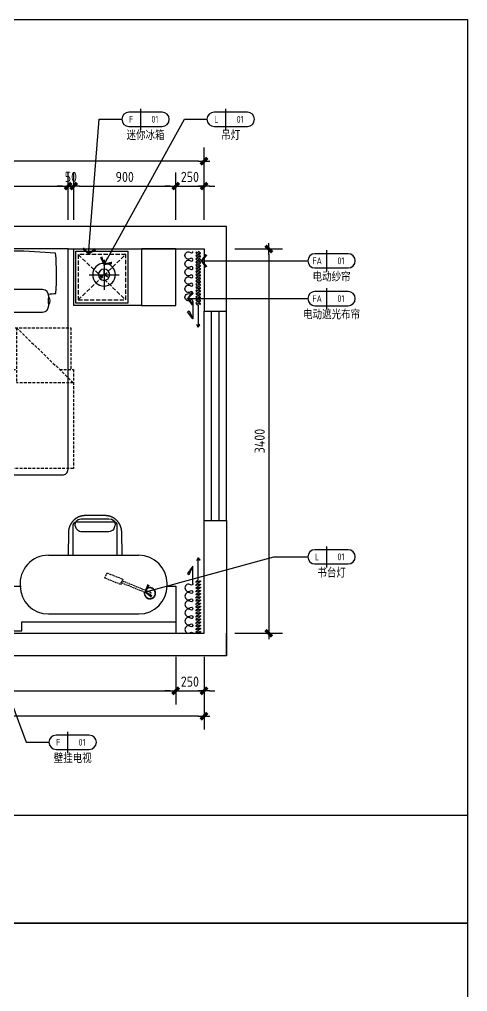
# Model space of a CAD drawing. Extents: x 220391 to 385981, y 332279 to 483868.
# Drawn here: x 240033 to 243996, y 475266 to 483868 of the extents above; entities that cross this region are included whole.
import ezdxf
from ezdxf.enums import TextEntityAlignment as Align
from ezdxf.xclip import XClip

# ---------------------------------------------------------------- set-up
doc = ezdxf.new("R2010")
doc.units = 0
doc.header["$MEASUREMENT"] = 0
doc.header["$XCLIPFRAME"] = 0
for name, pattern in [('ACAD_ISO03W100', [30, 12, -18]), ('DOM-虚线', [0.35, 0.25, -0.1]), ('HIDDEN', [0.375, 0.25, -0.125, 0, 0])]:
    doc.linetypes.add(name, pattern=pattern)
for name, color, linetype in [('0-索引文字', 50, 'Continuous'), ('F-平面灯具(0.15)-DOM', 1, 'Continuous'), ('F-活动家私(0.25)-DOM', 51, 'Continuous'), ('F-窗帘(0.12)-DOM', 120, 'Continuous'), ('G-建筑窗线 、玻璃隔断', 2, 'Continuous'), ('墙壁', 160, 'Continuous')]:
    doc.layers.add(name, color=color, linetype=linetype)
doc.styles.add('DOM-romans.shx', font='dim.shx')
doc.styles.add('st', font='', dxfattribs={"width": 0.7})
doc.styles.add('家具平面底图$0$st', font='')
doc.styles.get('st').set_extended_font_data('SimSun')
doc.styles.get('家具平面底图$0$st').set_extended_font_data('YouYuan')
doc.dimstyles.new('DOM_DIM_1 80', dxfattribs={"dimscale": 60, "dimtxt": 1.5, "dimasz": 0.8, "dimexe": 2, "dimexo": 1.5, "dimgap": 0.6, "dimtad": 1, "dimdec": 0, "dimrnd": 5, "dimzin": 12, "dimdsep": 46, "dimtxsty": 'DOM-romans.shx', "dimblk": 'DOM_Dimension_Tick', "dimcen": 0.125, "dimclrd": 44, "dimclre": 44, "dimclrt": 50, "dimadec": 0, "dimazin": 0, "dimtfac": 1, "dimtdec": 0, "dimtix": 1, "dimtmove": 2, "dimatfit": 3, "dimldrblk": 'DOM_Leader_Arrow', "dimfxl": 0, "dimtvp": 1, "dimtolj": 1, "dimtzin": 0, "dimarcsym": 0})

# ---------------------------------------------------------------- blocks, each defined once
blk = doc.blocks.new('ehrhhh')
at = {"color": 0}
blk.add_line((292356.6, 467829.6), (315961.1, 467829.6), dxfattribs=at)
blk.add_lwpolyline([(292356.6, 474869.8), (315961.1, 474869.8), (315961.1, 466871.5), (292356.6, 466871.5)], close=True, dxfattribs=at)
blk = doc.blocks.new('eahrhrhh')
at = {"color": 1}
blk.add_wipeout([(-900, 0), (900, 0), (900, -696.9), (926.1, -696.9), (926.1, -1065.3), (947.8, -1065.3), (947.8, -1942.7), (900, -1942.7), (900, -1950), (898.6, -1961.8), (893.2, -1975.1), (885.4, -1985.4), (874.4, -1993.6), (861.8, -1998.6), (850, -2000), (837.3, -2000), (-850, -2000), (-866.5, -1997.2), (-878.4, -1991.2), (-885.4, -1985.4), (-893.5, -1974.6), (-897.6, -1965.4), (-899.5, -1956.8), (-900, -1950)], dxfattribs=at)
at = {"color": 8, "linetype": 'HIDDEN', "ltscale": 100}
for p in [(443.2, -696.9), (947.8, -1184)]:
    blk.add_line(p, (443.2, -1184), dxfattribs=at)
blk.add_lwpolyline([(-900, 0), (-900, -1950, 0.414214), (-850, -2000), (850, -2000, 0.414214), (900, -1950), (900, 0)], format="xyb", close=True)
at = {"color": 8}
for points in [[(-720.3, -426.5, 0.307692), (-720.3, -491.5, -1.888889)], [(-144.6, -559), (-665.9, -559, -0.392708), (-720.9, -499.8, -0.035252), (-720.3, -491.5, 0.092308), (-720.3, -426.5, -0.035252), (-720.9, -418.1, -0.392708), (-665.9, -359), (-144.6, -359, -0.392708), (-89.7, -418.1, -0.035252), (-90.3, -426.5, 0.092308), (-90.3, -491.5, -0.035252), (-89.7, -499.8, -0.392708), (-144.6, -559, 27.022466)], [(-90.3, -426.5, -0.307692), (-90.3, -491.5, 1.888889)], [(99.3, -426.5, 0.307692), (99.3, -491.5, -1.888889)], [(153.7, -559), (675, -559, 0.392708), (729.9, -499.8, 0.035252), (729.3, -491.5, -0.092308), (729.3, -426.5, 0.035252), (729.9, -418.1, 0.392708), (675, -359), (153.7, -359, 0.392708), (98.8, -418.1, 0.035252), (99.3, -426.5, -0.092308), (99.3, -491.5, 0.035252), (98.8, -499.8, 0.392708), (153.7, -559, -27.022466)], [(729.3, -426.5, -0.307692), (729.3, -491.5, 1.888889)]]:
    blk.add_lwpolyline(points, format="xyb", dxfattribs=at)
at = {"color": 8, "linetype": 'HIDDEN', "ltscale": 100}
for points in [[(-918.8, -1065.3), (-918.8, -696.9), (926.1, -696.9), (926.1, -1065.3)], [(443.2, -696.9), (947.8, -1184)], [(824.8, -1065.3), (947.8, -1065.3), (947.8, -1942.7), (-940.5, -1942.7), (-940.5, -1065.3), (443.2, -1065.3)]]:
    blk.add_lwpolyline(points, dxfattribs=at)
at = {"color": 8}
for centre, radius, start, end in [((1123, -224.7), 1912.9, 174.39105, 185.04685), ((-384.8, -4244.7), 4225.5, 85.19831, 95.37714), ((-1934.1, -229), 1912.9, 354.72401, 5.85099), ((1943.1, -229), 1912.9, 174.14901, 185.27599), ((393.9, -4244.7), 4225.5, 84.62286, 94.80169), ((-1113.9, -224.7), 1912.9, 354.95315, 5.60895), ((-368.5, 3293.2), 3709.4, 263.5905, 264.59393), ((-318.5, 3293.2), 3709.4, 273.52528, 274.47157), ((327.5, 3293.2), 3709.4, 265.52843, 266.47472), ((377.5, 3293.2), 3709.4, 275.40607, 276.4095)]:
    blk.add_arc(centre, radius, start, end, dxfattribs=at)
at = {"layer": 'F-活动家私(0.25)-DOM', "color": 8, "style": '家具平面底图$0$st', "width": 0.8}
blk.add_text('1800*2000', height=100, rotation=270, dxfattribs=at).set_placement((-782.2, -1507.5), align=Align.MIDDLE_CENTER)
blk = doc.blocks.new('A$C3f9b4c59')
at = {"layer": 'F-活动家私(0.25)-DOM'}
blk.add_blockref('eahrhrhh', (0, 0), dxfattribs=at)
blk = doc.blocks.new('A$C1b9db060')
blk.add_lwpolyline([(-138.9, 264.5, 0.007594), (-151.5, 265.1, 0.00592), (-176.7, 265.6, 0.006339), (-227.1, 265.4), (-470.9, 261.5, 0.409863), (-633, 97.2), (-633, -96.8, 0.409863), (-470.9, -261.2), (-227.1, -265, 0.005917), (-176.7, -265.3, 0.006762), (-151.5, -264.7, 0.007594), (-138.9, -264.2)], format="xyb")
for points in [[(-111.1, 217.6), (-539.2, 217.6)], [(-126.6, 262.6), (-126.6, 262.1)], [(-126.6, 262.1), (-126.6, 250.7), (-126.6, 217.6)], [(-126.6, 218.2), (-126.6, 217.7)], [(-567.2, 188.3), (-567.2, -188.3)], [(-539.2, -217.6), (-111.1, -217.6)], [(-126.6, -261.8), (-126.6, -217.6)], [(-126.6, -261.8), (-126.6, -262.3)]]:
    blk.add_lwpolyline(points)
at = {"color": 8}
for points in [[(-525, 191.8), (-504.5, 182.7)], [(-179, 265.6), (-173.8, 272.5)], [(-126.6, -218), (-126.6, -217.6), (-126.6, 217.7)], [(-600.8, -141.4), (-600.8, 135.3)], [(-474.6, 135.3), (-474.6, -141.4)], [(-504.5, -182.3), (-535.5, -195)], [(-173.8, -272.2), (-179, -265.3)]]:
    blk.add_lwpolyline(points, dxfattribs=at)
for points in [[(-159.6, 265.3, 0.509249), (-167.3, 275.8, 0.497128), (-175, 265.6)], [(-175, -265.3, 0.497067), (-167.3, -275.5, 0.509249), (-159.6, -265)]]:
    blk.add_lwpolyline(points, format="xyb", dxfattribs=at)
blk.add_arc((-1823.6, 0), 1750.6, 353.82571, 6.17429)
for points in [[(-600.8, 135.3), (-600, 171), (-584.8, 194), (-546.5, 196.5)], [(-546.5, 196.5), (-535.5, 195.3), (-530.7, 194.1), (-525, 191.8)], [(-175.3, 268.4), (-175.3, 268.4), (-175.3, 268.3), (-175.3, 268.3)], [(-504.5, 182.7), (-484.6, 171.6), (-475.5, 155.4), (-474.6, 135.3)], [(-535.5, -195), (-571.8, -200.3), (-598, -178.5), (-600.8, -141.4)], [(-474.6, -141.4), (-475.4, -156.3), (-484.8, -170.1), (-504.5, -182.3)], [(-175.3, -267.9), (-175.3, -268), (-175.3, -268), (-175.3, -268.1)]]:
    blk.add_open_spline(points, degree=3, dxfattribs=at)
for points in [[(-539.2, 217.6), (-554.6, 217.6), (-567.2, 204.4), (-567.2, 188.3)], [(-129.6, 263.6), (-132.7, 264.1), (-135.8, 264.3), (-138.9, 264.5)], [(-126.6, 262.6), (-126.6, 264.6), (-128.5, 263.5), (-129.6, 263.6)], [(-83.2, 188.3), (-85, 204.3), (-95.7, 217.6), (-111.1, 217.6)], [(-567.2, -188.3), (-567.2, -204.4), (-554.6, -217.6), (-539.2, -217.6)], [(-111.1, -217.6), (-95.7, -217.6), (-84.8, -204.3), (-83.2, -188.3)], [(-138.9, -264.2), (-135.8, -264), (-132.7, -263.8), (-129.6, -263.3)], [(-129.6, -263.3), (-128.5, -263.1), (-126.6, -264.2), (-126.6, -262.3)]]:
    blk.add_open_spline(points, degree=3)
blk = doc.blocks.new('A$Cfbbf359a')
at = {"layer": 'F-平面灯具(0.15)-DOM', "linetype": 'DOM-虚线', "ltscale": 60}
blk.add_lwpolyline([(-385.4, 166.9), (-244.5, 115.6), (-261.6, 68.6), (-402.5, 119.9)], close=True, dxfattribs=at)
blk.add_lwpolyline([(-249.6, 101.5), (3.4, 9.4, -1), (-3.4, -9.4), (-256.5, 82.7)], format="xyb", close=True, dxfattribs=at)
for radius in [50, 47]:
    blk.add_arc((0, 0), radius, 171.53696, 148.46304, dxfattribs=at)
blk = doc.blocks.new('GFAGA')
at = {"layer": 'F-活动家私(0.25)-DOM', "color": 1, "linetype": 'DOM-虚线', "ltscale": 150}
for p, q in [((-420, 0), (0, 400)), ((-420, 400), (0, 0))]:
    blk.add_line(p, q, dxfattribs=at)
blk.add_lwpolyline([(-420, 0), (0, 0), (0, 400), (-420, 400)], close=True, dxfattribs=at)
blk = doc.blocks.new('A$C9f55a01e')
at = {"layer": 'F-活动家私(0.25)-DOM', "color": 8}
blk.add_lwpolyline([(480, 480), (480, 20), (20, 20), (20, 480)], close=True, dxfattribs=at)
blk.add_blockref('GFAGA', (459.9, 50), dxfattribs=at)
blk = doc.blocks.new('A$C76dbb6c7')
at = {"color": 2}
blk.add_lwpolyline([(600, -450), (0, -450), (0, 50), (600, 50)], close=True, dxfattribs=at)
at = {"color": 4}
blk.add_blockref('A$C9f55a01e', (0, -450), dxfattribs=at)
blk = doc.blocks.new('做成ACAD TuKuai0337')
at = {"color": 57, "linetype": 'Continuous'}
for points in [[(0, 193), (0, -193)], [(193, 0), (-193, 0)], [(0, 0), (0, 73)]]:
    blk.add_lwpolyline(points, dxfattribs=at)
at = {"color": 58, "linetype": 'Continuous'}
for points in [[(0, 0), (-63, -36)], [(0, 0), (63, -36)]]:
    blk.add_lwpolyline(points, dxfattribs=at)
at = {"linetype": 'Continuous'}
blk.add_circle((0, 0), 146, dxfattribs=at)
at = {"color": 57, "linetype": 'Continuous'}
blk.add_circle((0, 0), 72.9, dxfattribs=at)
blk = doc.blocks.new('DOM_Dimension_Tick')
at = {"color": 0, "linetype": 'ByBlock'}
for p, q in [((-1.09, 0), (0, 0)), ((0, 0), (1.09, 0))]:
    blk.add_line(p, q, dxfattribs=at)
at = {"color": 0, "linetype": 'Continuous', "const_width": 0.608}
blk.add_lwpolyline([(-0.61, -0.61), (0.61, 0.61)], dxfattribs=at)
blk = doc.blocks.new('*D504')
at = {"color": 44, "lineweight": -2, "transparency": 16777216}
for p, q in [((241415.2, 482093.8), (241415.2, 482513.8)), ((241665.2, 482093.8), (241665.2, 482513.8)), ((241367.2, 482393.8), (241319.2, 482393.8)), ((241415.2, 482393.8), (241665.2, 482393.8)), ((241713.2, 482393.8), (241761.2, 482393.8))]:
    blk.add_line(p, q, dxfattribs=at)
at = {"layer": 'Defpoints', "color": 0, "transparency": 16777216}
for p in [(241665.2, 482393.8), (241415.2, 481837.1), (241665.2, 481837.1)]:
    blk.add_point(p, dxfattribs=at)
at = {"color": 44, "lineweight": -2, "transparency": 16777216, "xscale": 48, "yscale": 48, "zscale": 48}
blk.add_blockref('DOM_Dimension_Tick', (241415.2, 482393.8), dxfattribs=at)
at = {"color": 44, "lineweight": -2, "transparency": 16777216, "xscale": 48, "yscale": 48, "zscale": 48, "rotation": 180}
blk.add_blockref('DOM_Dimension_Tick', (241665.2, 482393.8), dxfattribs=at)
at = {"color": 50, "transparency": 16777216, "insert": (241540.2, 482474.8), "char_height": 90, "attachment_point": 5, "style": 'DOM-romans.shx'}
blk.add_mtext('\\A1;250', dxfattribs=at)
blk = doc.blocks.new('DOM_Leader_Arrow')
at = {"color": 0, "linetype": 'ByBlock'}
blk.add_line((0, 0), (-1.5, 0), dxfattribs=at)
for points in [[(-1.29, 1), (-0.89, 1.28), (-0.36, 0), (0, 0)], [(-1.29, -1), (-0.89, -1.28), (-0.36, 0), (0, 0)]]:
    blk.add_solid(points, dxfattribs=at)
blk = doc.blocks.new('*D505')
at = {"color": 44, "lineweight": -2, "transparency": 16777216}
for p, q in [((234865.2, 482314.2), (234865.2, 482734.2)), ((241665.2, 482314.2), (241665.2, 482734.2)), ((241617.2, 482614.2), (234913.2, 482614.2))]:
    blk.add_line(p, q, dxfattribs=at)
at = {"layer": 'Defpoints', "color": 0, "transparency": 16777216}
for p in [(234865.2, 482614.2), (234865.2, 481837.1), (241665.2, 481837.1)]:
    blk.add_point(p, dxfattribs=at)
at = {"color": 44, "lineweight": -2, "transparency": 16777216, "xscale": 48, "yscale": 48, "zscale": 48, "rotation": 180}
blk.add_blockref('DOM_Dimension_Tick', (234865.2, 482614.2), dxfattribs=at)
at = {"color": 44, "lineweight": -2, "transparency": 16777216, "xscale": 48, "yscale": 48, "zscale": 48}
blk.add_blockref('DOM_Dimension_Tick', (241665.2, 482614.2), dxfattribs=at)
at = {"color": 50, "transparency": 16777216, "insert": (238265.2, 482695.2), "char_height": 90, "attachment_point": 5, "style": 'DOM-romans.shx'}
blk.add_mtext('\\A1;6800', dxfattribs=at)
blk = doc.blocks.new('*D506')
at = {"color": 44, "lineweight": -2, "transparency": 16777216}
for p, q in [((241938.1, 481837.1), (242358.1, 481837.1)), ((242238.1, 481789.1), (242238.1, 478485.1)), ((241938.1, 478437.1), (242358.1, 478437.1))]:
    blk.add_line(p, q, dxfattribs=at)
at = {"layer": 'Defpoints', "color": 0, "transparency": 16777216}
for p in [(241665.2, 481837.1), (241665.2, 478437.1), (242238.1, 478437.1)]:
    blk.add_point(p, dxfattribs=at)
at = {"color": 44, "lineweight": -2, "transparency": 16777216, "xscale": 48, "yscale": 48, "zscale": 48}
for p, rotation in [((242238.1, 481837.1), 90), ((242238.1, 478437.1), 270)]:
    blk.add_blockref('DOM_Dimension_Tick', p, dxfattribs=dict(at, rotation=rotation))
at = {"color": 50, "transparency": 16777216, "insert": (242157.1, 480137.1), "char_height": 90, "attachment_point": 5, "rotation": 90, "style": 'DOM-romans.shx'}
blk.add_mtext('\\A1;3400', dxfattribs=at)
blk = doc.blocks.new('*D514')
at = {"color": 44, "lineweight": -2, "transparency": 16777216}
for p, q in [((237715, 478227.4), (237715, 477807.4)), ((241415.2, 478227.4), (241415.2, 477807.4)), ((237763, 477927.4), (241367.2, 477927.4))]:
    blk.add_line(p, q, dxfattribs=at)
at = {"layer": 'Defpoints', "color": 0, "transparency": 16777216}
for p in [(237715, 478437.1), (241415.2, 478437.1), (241415.2, 477927.4)]:
    blk.add_point(p, dxfattribs=at)
at = {"color": 44, "lineweight": -2, "transparency": 16777216, "xscale": 48, "yscale": 48, "zscale": 48, "rotation": 180}
blk.add_blockref('DOM_Dimension_Tick', (237715, 477927.4), dxfattribs=at)
at = {"color": 44, "lineweight": -2, "transparency": 16777216, "xscale": 48, "yscale": 48, "zscale": 48}
blk.add_blockref('DOM_Dimension_Tick', (241415.2, 477927.4), dxfattribs=at)
at = {"color": 50, "transparency": 16777216, "insert": (239565.1, 478008.4), "char_height": 90, "attachment_point": 5, "style": 'DOM-romans.shx'}
blk.add_mtext('\\A1;3700', dxfattribs=at)
blk = doc.blocks.new('*D515')
at = {"color": 44, "lineweight": -2, "transparency": 16777216}
for p, q in [((241415.2, 478227.4), (241415.2, 477807.4)), ((241665.2, 478227.4), (241665.2, 477807.4)), ((241367.2, 477927.4), (241319.2, 477927.4)), ((241415.2, 477927.4), (241665.2, 477927.4)), ((241713.2, 477927.4), (241761.2, 477927.4))]:
    blk.add_line(p, q, dxfattribs=at)
at = {"layer": 'Defpoints', "color": 0, "transparency": 16777216}
for p in [(241415.2, 478437.1), (241665.2, 478437.1), (241665.2, 477927.4)]:
    blk.add_point(p, dxfattribs=at)
at = {"color": 44, "lineweight": -2, "transparency": 16777216, "xscale": 48, "yscale": 48, "zscale": 48}
blk.add_blockref('DOM_Dimension_Tick', (241415.2, 477927.4), dxfattribs=at)
at = {"color": 44, "lineweight": -2, "transparency": 16777216, "xscale": 48, "yscale": 48, "zscale": 48, "rotation": 180}
blk.add_blockref('DOM_Dimension_Tick', (241665.2, 477927.4), dxfattribs=at)
at = {"color": 50, "transparency": 16777216, "insert": (241540.2, 478008.4), "char_height": 90, "attachment_point": 5, "style": 'DOM-romans.shx'}
blk.add_mtext('\\A1;250', dxfattribs=at)
blk = doc.blocks.new('*D516')
at = {"color": 44, "lineweight": -2, "transparency": 16777216}
for p, q in [((234865.2, 478003.6), (234865.2, 477583.6)), ((241665.2, 478003.6), (241665.2, 477583.6)), ((241617.2, 477703.6), (234913.2, 477703.6))]:
    blk.add_line(p, q, dxfattribs=at)
at = {"layer": 'Defpoints', "color": 0, "transparency": 16777216}
for p in [(234865.2, 478437.1), (241665.2, 478437.1), (234865.2, 477703.6)]:
    blk.add_point(p, dxfattribs=at)
at = {"color": 44, "lineweight": -2, "transparency": 16777216, "xscale": 48, "yscale": 48, "zscale": 48, "rotation": 180}
blk.add_blockref('DOM_Dimension_Tick', (234865.2, 477703.6), dxfattribs=at)
at = {"color": 44, "lineweight": -2, "transparency": 16777216, "xscale": 48, "yscale": 48, "zscale": 48}
blk.add_blockref('DOM_Dimension_Tick', (241665.2, 477703.6), dxfattribs=at)
at = {"color": 50, "transparency": 16777216, "insert": (238265.2, 477784.6), "char_height": 90, "attachment_point": 5, "style": 'DOM-romans.shx'}
blk.add_mtext('\\A1;6800', dxfattribs=at)
blk = doc.blocks.new('布帘及纱帘平面-DW')
at = {"layer": 'F-窗帘(0.12)-DOM', "color": 1, "linetype": 'Continuous'}
for p, q in [((-515.2, -32791.5), (-578.7, -32743.6)), ((-670, -32791.5), (-515.2, -32791.5)), ((-637.2, -32837.5), (-441.5, -32837.5))]:
    blk.add_line(p, q, dxfattribs=at)
at = {"layer": 'F-窗帘(0.12)-DOM', "color": 1, "linetype": 'Continuous', "flags": 128}
for points in [[(-965.3, -32791.5, -0.608416), (-975.9, -32771.1, 0.608416), (-1002.2, -32720.2, 0.608416), (-1028.5, -32771.1, -1.932003), (-1049.7, -32771.1, 0.608416), (-1076, -32720.3, 0.608416), (-1102.3, -32771.1, -0.608485), (-1112.9, -32791.6, -0.608485)], [(-670, -32791.5, -0.608416), (-680.6, -32771.1, 0.608416), (-707, -32720.2, 0.608416), (-733.3, -32771.1, -1.932003), (-754.4, -32771.1, 0.608416), (-780.8, -32720.2, 0.608416), (-807.1, -32771.1, -1.932003), (-828.2, -32771.1, 0.608416), (-854.6, -32720.2, 0.608416), (-880.9, -32771.1, -1.932003), (-902, -32771.1, 0.608416), (-928.4, -32720.2, 0.608416), (-954.7, -32771.1, -0.608416), (-965.3, -32791.5, 0.608416)]]:
    blk.add_lwpolyline(points, format="xyb", dxfattribs=at)
at = {"layer": 'F-窗帘(0.12)-DOM', "color": 1, "linetype": 'Continuous'}
for points in [[(-578.7, -32743.6), (-588, -32758.8), (-515.2, -32791.5)], [(-441.5, -32837.5), (-461.9, -32824.2), (-466.2, -32828.4), (-441.5, -32837.5)], [(-441.5, -32837.5), (-461.9, -32850.9), (-466.2, -32846.6), (-441.5, -32837.5)]]:
    blk.add_lwpolyline(points, dxfattribs=at)
at = {"layer": 'F-窗帘(0.12)-DOM', "color": 1, "linetype": 'Continuous', "extrusion": (0, 0, -1)}
for centre, start_param, end_param in [((-1105.9, -32837.6), 1.716714, 4.858306), ((-1091.9, -32837.6), -1.424879, 1.716714), ((-1077.9, -32837.6), 1.716714, 4.858306), ((-1063.9, -32837.6), -1.424879, 1.716714), ((-1049.9, -32837.6), 1.716714, 4.858306), ((-1036, -32837.6), -1.424879, 1.716714), ((-1022, -32837.6), 1.716714, 4.858306), ((-1008, -32837.6), -1.424879, 1.716714), ((-994, -32837.6), 1.716714, 4.858306), ((-980, -32837.6), -1.424879, 1.716714), ((-966, -32837.6), 1.716714, 4.858306), ((-952, -32837.6), -1.424879, 1.716714), ((-938, -32837.6), 1.716714, 4.858306), ((-924, -32837.6), -1.424879, 1.716714), ((-910, -32837.6), 1.716714, 4.858306), ((-896, -32837.6), -1.424879, 1.716714), ((-882, -32837.6), 1.716714, 4.858306), ((-868.1, -32837.6), -1.424879, 1.716714), ((-854.1, -32837.6), 1.716714, 4.858306), ((-840.1, -32837.6), -1.424879, 1.716714), ((-826.1, -32837.6), 1.716714, 4.858306), ((-812.1, -32837.6), -1.424879, 1.716714), ((-798.1, -32837.6), 1.716714, 4.858306), ((-784.1, -32837.6), -1.424879, 1.716714), ((-770.1, -32837.6), 1.716714, 4.858306), ((-756.1, -32837.6), -1.424879, 1.716714), ((-742.1, -32837.6), 1.716714, 4.858306), ((-728.1, -32837.6), -1.424879, 1.716714), ((-714.1, -32837.6), 1.716714, 4.858306), ((-700.2, -32837.6), -1.424879, 1.716714), ((-686.2, -32837.6), 1.716714, 4.858306), ((-672.2, -32837.6), -1.424879, 1.716714), ((-658.2, -32837.6), 1.716714, 4.858306), ((-644.2, -32837.5), -1.424879, 1.716714)]:
    blk.add_ellipse(centre, major_axis=(-12, 20.8), ratio=0.254545, start_param=start_param, end_param=end_param, dxfattribs=at)
blk = doc.blocks.new('A$Cc65caf1e')
at = {"layer": 'F-窗帘(0.12)-DOM', "color": 8, "rotation": 90}
blk.add_blockref('布帘及纱帘平面-DW', (-32857.8, 1097.2), dxfattribs=at)
blk = doc.blocks.new('DOM-立面家具标注符号-002')
blk.add_line((0, 3.1), (0, -3.1))
at = {"color": 150}
blk.add_lwpolyline([(-3.4, 2.1, 1), (-3.4, -2.1), (6.4, -2.1, 1), (6.4, 2.1)], format="xyb", close=True, dxfattribs=at)
at = {"style": 'st', "width": 0.8, "flags": 4}
blk.add_attdef('ITEM6', text='', height=2.5, dxfattribs=at).set_placement((-6, 0), align=Align.MIDDLE_RIGHT)
at = {"style": 'DOM-romans.shx', "width": 0.8}
for tag, flags, p in [('NUM1', 12, (-2.75, 0)), ('NUM2', 4, (4.25, 0)), ('NUM4', 4, (1.5, -4.6)), ('NUM5', 4, (1.5, -7.6))]:
    blk.add_attdef(tag, text='', height=2, dxfattribs=dict(at, flags=flags)).set_placement(p, align=Align.MIDDLE)
at = {"style": 'st', "width": 0.8, "flags": 4}
blk.add_attdef('NUM3', text='', height=2.5, dxfattribs=at).set_placement((9, 0), align=Align.MIDDLE_LEFT)
blk.add_attdef('NUM7', text='', height=2.5, dxfattribs=at).set_placement((1.5, -10.85), align=Align.MIDDLE_CENTER)
blk = doc.blocks.new('DOM-立面家具标注符号')
blk.add_line((0, 3.1), (0, -3.1))
at = {"color": 150}
blk.add_lwpolyline([(-3.4, 2.1, 1), (-3.4, -2.1), (6.4, -2.1, 1), (6.4, 2.1)], format="xyb", close=True, dxfattribs=at)
at = {"style": 'st', "width": 0.8, "flags": 4}
blk.add_attdef('ITEM5', text='', height=2.5, dxfattribs=at).set_placement((-6, 0), align=Align.MIDDLE_RIGHT)
at = {"style": 'DOM-romans.shx', "width": 0.8}
for tag, flags, p in [('NUM1', 12, (-2.75, 0)), ('NUM2', 4, (4.25, 0)), ('NUM4', 4, (1.5, -4.6))]:
    blk.add_attdef(tag, text='', height=2, dxfattribs=dict(at, flags=flags)).set_placement(p, align=Align.MIDDLE)
at = {"style": 'st', "width": 0.8, "flags": 4}
blk.add_attdef('NUM3', text='', height=2.5, dxfattribs=at).set_placement((9, 0), align=Align.MIDDLE_LEFT)
blk.add_attdef('NUM6', text='', height=2.5, dxfattribs=at).set_placement((1.5, -8.35), align=Align.MIDDLE_CENTER)
blk = doc.blocks.new('*D807')
at = {"color": 44, "lineweight": -2, "transparency": 16777216}
for p, q in [((238662.7, 482093.8), (238662.7, 482513.8)), ((240462.7, 482093.8), (240462.7, 482513.8)), ((238710.7, 482393.8), (240414.7, 482393.8))]:
    blk.add_line(p, q, dxfattribs=at)
at = {"layer": 'Defpoints', "color": 0, "transparency": 16777216}
for p in [(240462.7, 482393.8), (238662.7, 481630.9), (240462.7, 481630.9)]:
    blk.add_point(p, dxfattribs=at)
at = {"color": 44, "lineweight": -2, "transparency": 16777216, "xscale": 48, "yscale": 48, "zscale": 48, "rotation": 180}
blk.add_blockref('DOM_Dimension_Tick', (238662.7, 482393.8), dxfattribs=at)
at = {"color": 44, "lineweight": -2, "transparency": 16777216, "xscale": 48, "yscale": 48, "zscale": 48}
blk.add_blockref('DOM_Dimension_Tick', (240462.7, 482393.8), dxfattribs=at)
at = {"color": 50, "transparency": 16777216, "insert": (239562.7, 482474.8), "char_height": 90, "attachment_point": 5, "style": 'DOM-romans.shx'}
blk.add_mtext('\\A1;1800', dxfattribs=at)
blk = doc.blocks.new('*D808')
at = {"color": 44, "lineweight": -2, "transparency": 16777216}
for p, q in [((240462.7, 482093.8), (240462.7, 482513.8)), ((240512.7, 482093.8), (240512.7, 482513.8)), ((240414.7, 482393.8), (240366.7, 482393.8)), ((240462.7, 482393.8), (240512.7, 482393.8)), ((240560.7, 482393.8), (240608.7, 482393.8))]:
    blk.add_line(p, q, dxfattribs=at)
at = {"layer": 'Defpoints', "color": 0, "transparency": 16777216}
for p in [(240512.7, 482393.8), (240512.7, 481837.1), (240462.7, 481630.9)]:
    blk.add_point(p, dxfattribs=at)
at = {"color": 44, "lineweight": -2, "transparency": 16777216, "xscale": 48, "yscale": 48, "zscale": 48}
blk.add_blockref('DOM_Dimension_Tick', (240462.7, 482393.8), dxfattribs=at)
at = {"color": 44, "lineweight": -2, "transparency": 16777216, "xscale": 48, "yscale": 48, "zscale": 48, "rotation": 180}
blk.add_blockref('DOM_Dimension_Tick', (240512.7, 482393.8), dxfattribs=at)
at = {"color": 50, "transparency": 16777216, "insert": (240487.7, 482474.8), "char_height": 90, "attachment_point": 5, "style": 'DOM-romans.shx'}
blk.add_mtext('\\A1;50', dxfattribs=at)
blk = doc.blocks.new('*D809')
at = {"color": 44, "lineweight": -2, "transparency": 16777216}
for p, q in [((240512.7, 482093.8), (240512.7, 482513.8)), ((241415.2, 482093.8), (241415.2, 482513.8)), ((240560.7, 482393.8), (241367.2, 482393.8))]:
    blk.add_line(p, q, dxfattribs=at)
at = {"layer": 'Defpoints', "color": 0, "transparency": 16777216}
for p in [(241415.2, 482393.8), (240512.7, 481837.1), (241415.2, 481837.1)]:
    blk.add_point(p, dxfattribs=at)
at = {"color": 44, "lineweight": -2, "transparency": 16777216, "xscale": 48, "yscale": 48, "zscale": 48, "rotation": 180}
blk.add_blockref('DOM_Dimension_Tick', (240512.7, 482393.8), dxfattribs=at)
at = {"color": 44, "lineweight": -2, "transparency": 16777216, "xscale": 48, "yscale": 48, "zscale": 48}
blk.add_blockref('DOM_Dimension_Tick', (241415.2, 482393.8), dxfattribs=at)
at = {"color": 50, "transparency": 16777216, "insert": (240963.9, 482474.8), "char_height": 90, "attachment_point": 5, "style": 'DOM-romans.shx'}
blk.add_mtext('\\A1;900', dxfattribs=at)

msp = doc.modelspace()

# ---------------------------------------------------------------- linework, layer by layer
at = {"color": 4}
for p, q in [((241865.2, 482037.1), (235265.2, 482037.1)), ((241865.2, 481287.1), (241865.2, 482037.1)), ((235365.2, 481837.1), (241665.2, 481837.1)), ((241665.2, 481837.1), (241665.2, 481287.1)), ((241665.2, 481287.1), (241865.2, 481287.1)), ((241865.2, 478237.1), (241865.2, 478437.1)), ((241865.2, 478237.1), (234665.2, 478237.1))]:
    msp.add_line(p, q, dxfattribs=at)
at = {"color": 2}
msp.add_lwpolyline([(241112.7, 481337.1), (241415.2, 481337.1), (241415.2, 481837.1), (241112.7, 481837.1)], close=True, dxfattribs=at)
at = {"color": 4}
msp.add_lwpolyline([(234865.2, 478437.1), (241665.2, 478437.1), (241665.2, 479435.7), (241865.2, 479435.7), (241865.2, 478237.1)], dxfattribs=at)
at = {"color": 3}
msp.add_lwpolyline([(237715, 478545.8), (239072.1, 478545.8), (239072.1, 478456.6), (240053.7, 478456.6), (240053.7, 478537.1), (241415.2, 478537.1)], dxfattribs=at)
at = {"layer": 'F-活动家私(0.25)-DOM'}
for p, q in [((240288.9, 479127), (241088.9, 479127)), ((237715, 478854.5), (240047, 478854.5)), ((241338.9, 478857), (241338.9, 478877)), ((241338.9, 478854.5), (241415.2, 478854.5)), ((241415.2, 478854.5), (241415.2, 478437.1)), ((240288.9, 478607), (241088.9, 478607))]:
    msp.add_line(p, q, dxfattribs=at)
for centre, start, end in [((240288.9, 478877), 90, 185.15888), ((241088.9, 478877), 0, 90), ((240288.9, 478857), 180, 270), ((241088.9, 478857), 270, 0)]:
    msp.add_arc(centre, 250, start, end, dxfattribs=at)
at = {"layer": 'G-建筑窗线 、玻璃隔断'}
for p, q in [((241665.2, 479435.7), (241665.2, 481287.1)), ((241731.8, 479435.7), (241731.8, 481287.1)), ((241798.5, 479435.7), (241798.5, 481287.1)), ((241865.2, 479435.7), (241865.2, 481287.1))]:
    msp.add_line(p, q, dxfattribs=at)

# ---------------------------------------------------------------- block references
at = {"color": 4, "xscale": -1, "rotation": 180}
msp.add_blockref('A$Cc65caf1e', (241633.9, 481800.1), dxfattribs=at)
at = {"color": 4}
for name, p in [('A$Cc65caf1e', (241633.9, 478448.2)), ('ehrhhh', (-71965.3, 1000))]:
    msp.add_blockref(name, p, dxfattribs=at)
at = {"color": 4, "rotation": 358.0251888047104}
msp.add_blockref('A$Cfbbf359a', (241187.2, 478790.9), dxfattribs=at)
at = {"layer": '0-索引文字'}
ref = msp.add_blockref('DOM-立面家具标注符号-002', (241103.2, 482984.4), dxfattribs=dict(at, xscale=30, yscale=30, zscale=30))
ref.add_attrib('NUM1', 'F', dxfattribs={"layer": '0', "height": 60, "style": 'DOM-romans.shx', "width": 0.8}).set_placement((241020.7, 482984.4), align=Align.MIDDLE)
ref.add_attrib('NUM2', '01', dxfattribs={"layer": '0', "height": 60, "style": 'DOM-romans.shx', "width": 0.8}).set_placement((241230.7, 482984.4), align=Align.MIDDLE)
ref.add_attrib('NUM7', '迷你冰箱', dxfattribs={"layer": '0', "height": 75, "style": 'st', "width": 0.8}).set_placement((241148.2, 482846.4), align=Align.MIDDLE_CENTER)
ref = msp.add_blockref('DOM-立面家具标注符号-002', (241856.5, 482984.4), dxfattribs=dict(at, xscale=30, yscale=30, zscale=30))
ref.add_attrib('NUM1', 'L', dxfattribs={"layer": '0', "height": 60, "style": 'DOM-romans.shx', "width": 0.8}).set_placement((241774, 482984.4), align=Align.MIDDLE)
ref.add_attrib('NUM2', '01', dxfattribs={"layer": '0', "height": 60, "style": 'DOM-romans.shx', "width": 0.8}).set_placement((241984, 482984.4), align=Align.MIDDLE)
ref.add_attrib('NUM7', '吊灯', dxfattribs={"layer": '0', "height": 75, "style": 'st', "width": 0.8}).set_placement((241901.5, 482846.4), align=Align.MIDDLE_CENTER)
ref = msp.add_blockref('DOM-立面家具标注符号-002', (242748.4, 481732.1), dxfattribs=dict(at, xscale=30, yscale=30, zscale=30))
ref.add_attrib('NUM1', 'FA', dxfattribs={"layer": '0', "height": 60, "style": 'DOM-romans.shx', "width": 0.8}).set_placement((242665.9, 481732.1), align=Align.MIDDLE)
ref.add_attrib('NUM2', '01', dxfattribs={"layer": '0', "height": 60, "style": 'DOM-romans.shx', "width": 0.8}).set_placement((242875.9, 481732.1), align=Align.MIDDLE)
ref.add_attrib('NUM7', '电动纱帘', dxfattribs={"layer": '0', "height": 75, "style": 'st', "width": 0.8}).set_placement((242793.4, 481594.1), align=Align.MIDDLE_CENTER)
ref = msp.add_blockref('DOM-立面家具标注符号-002', (242748.4, 481398.1), dxfattribs=dict(at, xscale=30, yscale=30, zscale=30))
ref.add_attrib('NUM1', 'FA', dxfattribs={"layer": '0', "height": 60, "style": 'DOM-romans.shx', "width": 0.8}).set_placement((242665.9, 481398.1), align=Align.MIDDLE)
ref.add_attrib('NUM2', '01', dxfattribs={"layer": '0', "height": 60, "style": 'DOM-romans.shx', "width": 0.8}).set_placement((242875.9, 481398.1), align=Align.MIDDLE)
ref.add_attrib('NUM7', '电动遮光布帘', dxfattribs={"layer": '0', "height": 75, "style": 'st', "width": 0.8}).set_placement((242793.4, 481260.1), align=Align.MIDDLE_CENTER)
ref = msp.add_blockref('DOM-立面家具标注符号', (242748.4, 479112.6), dxfattribs=dict(at, xscale=30, yscale=30, zscale=30))
ref.add_attrib('NUM1', 'L', dxfattribs={"layer": '0', "height": 60, "style": 'DOM-romans.shx', "width": 0.8}).set_placement((242665.9, 479112.6), align=Align.MIDDLE)
ref.add_attrib('NUM2', '01', dxfattribs={"layer": '0', "height": 60, "style": 'DOM-romans.shx', "width": 0.8}).set_placement((242875.9, 479112.6), align=Align.MIDDLE)
ref.add_attrib('NUM6', '书台灯', dxfattribs={"layer": '0', "height": 75, "style": 'st', "width": 0.8}).set_placement((242793.4, 478974.6), align=Align.MIDDLE_CENTER)
ref = msp.add_blockref('DOM-立面家具标注符号-002', (240458.7, 477471.7), dxfattribs=dict(at, xscale=30, yscale=30, zscale=30))
ref.add_attrib('NUM1', 'F', dxfattribs={"layer": '0', "height": 60, "style": 'DOM-romans.shx', "width": 0.8}).set_placement((240376.2, 477471.7), align=Align.MIDDLE)
ref.add_attrib('NUM2', '01', dxfattribs={"layer": '0', "height": 60, "style": 'DOM-romans.shx', "width": 0.8}).set_placement((240586.2, 477471.7), align=Align.MIDDLE)
ref.add_attrib('NUM7', '壁挂电视', dxfattribs={"layer": '0', "height": 75, "style": 'st', "width": 0.8}).set_placement((240503.7, 477333.7), align=Align.MIDDLE_CENTER)
at = {"layer": 'F-活动家私(0.25)-DOM', "xscale": -0.6872852233676977, "yscale": 0.6872852233676977, "zscale": 0.6872852233676977}
msp.add_blockref('做成ACAD TuKuai0337', (240780.9, 481609.3), dxfattribs=at)
at = {"layer": 'F-活动家私(0.25)-DOM'}
ref = msp.add_blockref('A$C1b9db060', (240702.1, 478907.8), dxfattribs=dict(at, xscale=0.9, yscale=0.9, zscale=0.9, rotation=270))
XClip(ref).set_block_clipping_path([(-703.5529753575, -388.6252533106), (-243.6013277548, 341.7104612811)])

# ---------------------------------------------------------------- dimensions: what is measured, and where the dimension line sits
at = {"color": 4}
for base, p1, p2, picture, middle in [((241665.2, 482393.8), (241415.2, 481837.1), (241665.2, 481837.1), '*D504', (241540.2, 482474.8)), ((234865.2, 477703.6), (241665.2, 478437.1), (234865.2, 478437.1), '*D516', (238265.2, 477784.6)), ((241415.2, 477927.4), (237715, 478437.1), (241415.2, 478437.1), '*D514', (239565.1, 478008.4)), ((241665.2, 477927.4), (241415.2, 478437.1), (241665.2, 478437.1), '*D515', (241540.2, 478008.4))]:
    dim = msp.add_linear_dim(base=base, p1=p1, p2=p2, dimstyle='DOM_DIM_1 80', dxfattribs=at)
    dim.commit()
    dim.dimension.update_dxf_attribs({"geometry": picture, "text_midpoint": middle})
dim = msp.add_linear_dim(base=(242238.1, 478437.1), p1=(241665.2, 481837.1), p2=(241665.2, 478437.1), angle=90, dimstyle='DOM_DIM_1 80', dxfattribs=at)
dim.commit()
dim.dimension.update_dxf_attribs({"geometry": '*D506', "text_midpoint": (242157.1, 480137.1)})

# ---------------------------------------------------------------- leaders
for points in [[(240644.9, 481787.1), (240738.2, 482984.4), (240938.2, 482984.4)], [(240777.9, 481694.2), (241491.5, 482984.4), (241691.5, 482984.4)], [(241634.3, 481732.1), (242583.4, 481732.1)], [(241513.7, 481398.1), (242583.4, 481398.1)], [(241138, 478800), (242283.4, 479112.6), (242583.4, 479112.6)], [(239721.6, 478467.1), (240093.7, 477471.7), (240293.7, 477471.7)]]:
    msp.add_leader(points, dimstyle='DOM_DIM_1 80', override={"dimgap": 0.6, "dimtad": 0}, dxfattribs=at)

# ---------------------------------------------------------------- next in the draw order: block references
at = {"layer": '墙壁', "color": 4, "linetype": 'ACAD_ISO03W100'}
msp.add_blockref('A$C3f9b4c59', (239562.7, 481837.1), dxfattribs=at)

# ---------------------------------------------------------------- next in the draw order: block references
at = {"color": 4}
for name, p in [('ehrhhh', (-71965.3, 8998.3)), ('A$C76dbb6c7', (240512.7, 481787.1))]:
    msp.add_blockref(name, p, dxfattribs=at)

# ---------------------------------------------------------------- next in the draw order: dimensions: what is measured, and where the dimension line sits
for base, p1, p2, picture, middle in [((234865.2, 482614.2), (241665.2, 481837.1), (234865.2, 481837.1), '*D505', (238265.2, 482695.2)), ((240462.7, 482393.8), (238662.7, 481630.9), (240462.7, 481630.9), '*D807', (239562.7, 482474.8)), ((240512.7, 482393.8), (240462.7, 481630.9), (240512.7, 481837.1), '*D808', (240487.7, 482474.8)), ((241415.1793, 482393.7713), (240512.716, 481837.1149), (241415.1793, 481837.1149), '*D809', (240963.9477, 482474.7713))]:
    dim = msp.add_linear_dim(base=base, p1=p1, p2=p2, dimstyle='DOM_DIM_1 80', dxfattribs=at)
    dim.commit()
    dim.dimension.update_dxf_attribs({"geometry": picture, "text_midpoint": middle})

doc.saveas('drawing.dxf')
